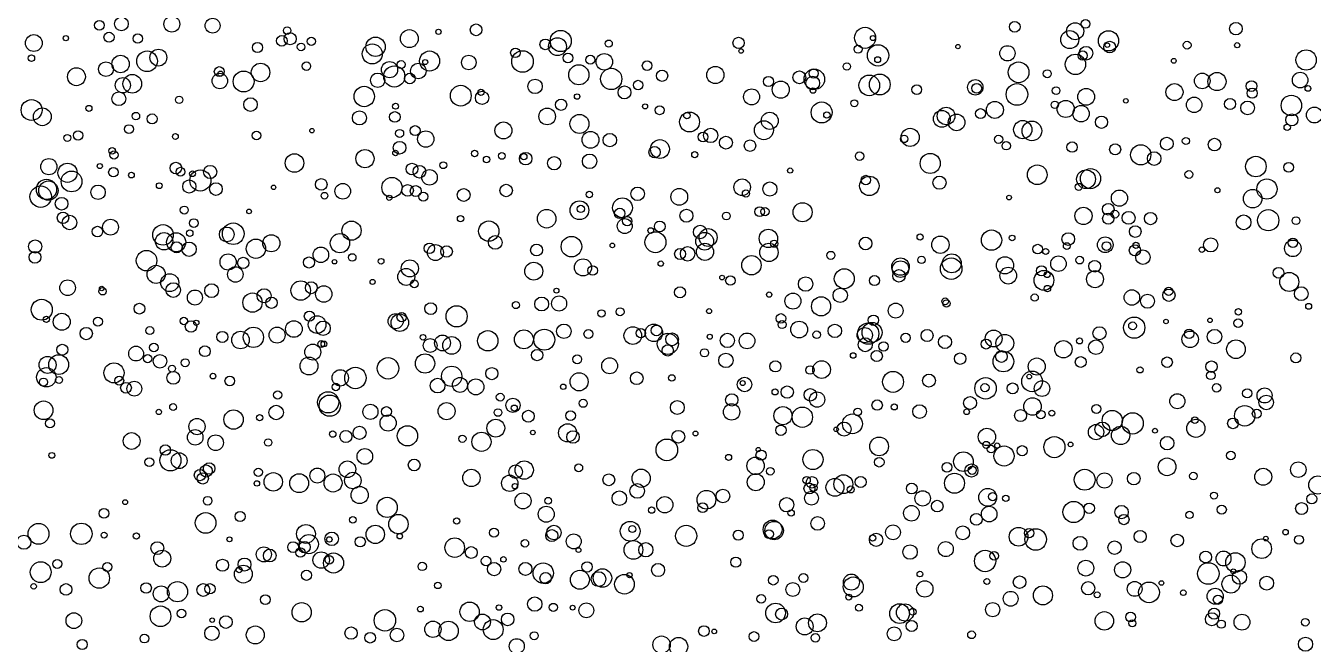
# Model space of a CAD drawing. Extents: x -296 to 296, y -196 to 196.
# Drawn here: x 146.2 to 235.3, y -148.6 to -105.8 of the extents above; entities that cross this region are included whole.
import ezdxf

# ---------------------------------------------------------------- set-up
doc = ezdxf.new("R2010")
doc.units = 0

msp = doc.modelspace()

# ---------------------------------------------------------------- linework, layer by layer
at = {"layer": 'VIA'}
for centre, radius in [((151.262, -105.8095), 0.3334), ((152.7815, -105.7123), 0.4749), ((156.2697, -105.7273), 0.5495), ((159.0929, -105.8392), 0.5149), ((164.2514, -106.1781), 0.2565), ((177.325, -106.1265), 0.4051), ((204.2423, -106.6781), 0.7265), ((214.5967, -105.9171), 0.3713), ((218.7809, -106.2212), 0.5917), ((219.4942, -105.7185), 0.2978), ((229.9004, -106.0456), 0.4335), ((146.7242, -107.0383), 0.5808), ((148.9418, -106.7001), 0.1822), ((151.927, -106.6371), 0.3494), ((153.9176, -106.7317), 0.3221), ((163.8805, -106.8885), 0.3677), ((164.4618, -106.7419), 0.4166), ((165.93, -106.9208), 0.2831), ((170.3683, -107.2985), 0.6706), ((172.7069, -106.7305), 0.6181), ((174.7221, -106.2623), 0.1818), ((182.1141, -107.1307), 0.3696), ((182.9565, -107.2867), 0.6163), ((183.1821, -106.8991), 0.7332), ((186.5088, -107.0739), 0.2433), ((195.4883, -107.027), 0.388), ((204.7828, -106.6965), 0.1743), ((218.407, -106.802), 0.6248), ((221.0887, -106.8813), 0.6988), ((154.5598, -108.2967), 0.7134), ((155.3436, -108.0452), 0.5826), ((162.2002, -107.3503), 0.3535), ((165.2132, -107.309), 0.2617), ((170.1394, -107.7914), 0.693), ((174.1114, -108.2815), 0.6937), ((180.0455, -107.7153), 0.3274), ((180.5396, -108.3141), 0.7447), ((183.6799, -108.0671), 0.3378), ((186.1991, -108.3364), 0.5727), ((195.6631, -107.5902), 0.1567), ((203.7624, -107.4619), 0.2771), ((205.1374, -107.8921), 0.7385), ((210.667, -107.2858), 0.1516), ((214.0915, -107.7484), 0.5285), ((219.2985, -107.9015), 0.3216), ((219.5313, -107.7429), 0.4691), ((221.1678, -107.3164), 0.4042), ((221.0009, -107.187), 0.158), ((226.5259, -107.1859), 0.2706), ((229.9932, -107.1885), 0.1801), ((234.7604, -108.2103), 0.7051), ((146.5566, -108.0834), 0.2215), ((151.7162, -108.8469), 0.5096), ((152.7241, -108.4879), 0.6014), ((159.557, -109.0153), 0.345), ((162.4103, -109.0735), 0.6377), ((165.585, -108.6374), 0.2931), ((171.3375, -108.8782), 0.561), ((171.6647, -109.3476), 0.7321), ((172.1388, -108.5246), 0.28), ((173.3281, -108.9727), 0.5337), ((173.8029, -108.3545), 0.1735), ((176.8209, -108.3825), 0.5087), ((184.4341, -109.2335), 0.6957), ((185.2281, -108.1962), 0.3121), ((189.1599, -108.6013), 0.3316), ((193.8817, -109.2489), 0.5937), ((202.9848, -108.6621), 0.2534), ((205.114, -108.1899), 0.2046), ((214.8625, -109.0627), 0.7163), ((218.7954, -108.5132), 0.7035), ((225.6024, -108.2692), 0.1658), ((149.6709, -109.3688), 0.6186), ((152.8851, -109.9572), 0.5248), ((153.5361, -109.857), 0.6449), ((159.594, -109.6604), 0.5376), ((159.6382, -109.1552), 0.182), ((161.2376, -109.6977), 0.7206), ((170.5173, -109.6139), 0.4979), ((172.7426, -109.4896), 0.3671), ((181.4047, -110.0365), 0.5015), ((186.6751, -109.5221), 0.7377), ((190.1991, -109.3028), 0.3864), ((197.5558, -109.7007), 0.348), ((199.6936, -109.4124), 0.4415), ((200.729, -109.5447), 0.7091), ((200.6211, -109.8078), 0.4776), ((200.6845, -109.1404), 0.3208), ((204.5322, -109.9656), 0.7146), ((205.2602, -109.9059), 0.7191), ((211.8685, -110.1012), 0.531), ((216.8458, -109.1631), 0.2759), ((227.5745, -109.6553), 0.5383), ((228.5912, -109.7), 0.627), ((234.3471, -109.6005), 0.5382), ((152.6072, -110.886), 0.4758), ((169.5856, -110.7331), 0.7054), ((176.2657, -110.6797), 0.72), ((177.7349, -110.8285), 0.4611), ((177.6612, -110.4478), 0.22), ((187.5932, -110.4534), 0.4464), ((188.5346, -109.9427), 0.3277), ((196.391, -110.7588), 0.5534), ((198.4071, -110.2605), 0.5916), ((200.6336, -110.326), 0.1898), ((207.8195, -110.2602), 0.3353), ((211.9661, -110.1691), 0.3432), ((214.7512, -110.5906), 0.7483), ((217.4577, -110.3271), 0.268), ((219.5376, -110.7605), 0.5826), ((225.6494, -110.4322), 0.591), ((230.9808, -110.0152), 0.3736), ((231.0298, -110.5039), 0.3517), ((234.8846, -110.1789), 0.1973), ((146.5666, -111.6702), 0.7223), ((150.5358, -111.561), 0.2102), ((156.7769, -110.9669), 0.2524), ((161.7151, -111.293), 0.4693), ((171.7506, -111.4059), 0.2095), ((183.2094, -111.3084), 0.3906), ((184.3164, -110.7372), 0.189), ((189.0158, -111.4176), 0.1743), ((201.2348, -111.8361), 0.7254), ((203.5041, -111.2067), 0.239), ((213.2228, -111.6634), 0.5887), ((217.3704, -111.3073), 0.2537), ((218.1234, -111.5943), 0.5932), ((219.1883, -111.9229), 0.5681), ((222.2844, -111.0367), 0.1555), ((227.0105, -111.314), 0.5353), ((229.4971, -111.2575), 0.3849), ((230.7062, -111.5283), 0.4746), ((233.7375, -111.3547), 0.7071), ((147.314, -112.1378), 0.615), ((153.7874, -112.0898), 0.2568), ((154.9062, -112.2868), 0.3475), ((169.2548, -112.2181), 0.4872), ((171.699, -112.1518), 0.3693), ((182.2446, -112.1169), 0.5755), ((184.4785, -112.6312), 0.6589), ((190.0256, -111.6879), 0.3044), ((192.0938, -112.4976), 0.6881), ((191.9152, -112.0548), 0.2216), ((197.6426, -112.4186), 0.5892), ((201.5996, -112.011), 0.2195), ((209.5512, -112.2807), 0.5819), ((209.8492, -112.084), 0.6109), ((210.5761, -112.5242), 0.5756), ((212.2323, -111.9204), 0.3467), ((220.6011, -112.5134), 0.4246), ((233.7706, -112.3551), 0.4192), ((235.3332, -112.0176), 0.5479), ((149.7874, -113.4272), 0.3286), ((153.3037, -112.994), 0.3095), ((162.1261, -113.4262), 0.2968), ((165.9667, -113.0979), 0.1534), ((172.034, -113.2899), 0.2802), ((173.1079, -113.0976), 0.3453), ((173.8447, -113.6765), 0.564), ((179.2173, -113.0795), 0.5848), ((193.5602, -113.4263), 0.495), ((197.238, -113.0681), 0.6579), ((207.3613, -113.5649), 0.6283), ((215.1529, -113.0247), 0.6311), ((215.7837, -113.1169), 0.678), ((233.4487, -112.8645), 0.2191), ((149.0414, -113.6041), 0.2371), ((156.5203, -113.5072), 0.2019), ((172.032, -114.2746), 0.438), ((185.2419, -113.7315), 0.579), ((186.5798, -113.7516), 0.4653), ((190.0494, -114.3686), 0.6504), ((193.0301, -113.5316), 0.3385), ((194.6127, -113.9263), 0.4472), ((196.2794, -114.1357), 0.3989), ((206.9452, -113.6662), 0.2593), ((213.4802, -113.7006), 0.2847), ((214.0077, -114.1403), 0.2898), ((218.5615, -114.2339), 0.3593), ((221.5469, -114.3908), 0.3811), ((225.1189, -114.0007), 0.4441), ((226.4419, -113.8127), 0.2493), ((228.4206, -114.0637), 0.4365), ((152.1396, -114.4917), 0.2241), ((152.2731, -114.7801), 0.2824), ((164.7583, -115.3357), 0.641), ((169.6376, -115.0344), 0.6258), ((171.743, -114.6401), 0.1885), ((177.2243, -114.6744), 0.2221), ((178.0515, -115.0922), 0.2225), ((179.1058, -114.8423), 0.2342), ((180.7588, -115.0335), 0.434), ((180.628, -114.8897), 0.2165), ((182.7283, -115.3505), 0.459), ((185.1817, -115.2182), 0.5033), ((189.6725, -114.5849), 0.3881), ((192.4582, -114.7564), 0.2131), ((203.8608, -114.8657), 0.2923), ((208.751, -115.3627), 0.6949), ((223.3152, -114.7676), 0.6975), ((224.247, -115.0276), 0.4688), ((231.2857, -115.5797), 0.7108), ((147.7625, -115.5907), 0.5616), ((149.0595, -116.0105), 0.6642), ((151.2882, -115.5461), 0.1767), ((152.229, -115.9749), 0.3274), ((156.5527, -115.682), 0.4008), ((156.8723, -115.9375), 0.304), ((158.249, -116.5425), 0.7318), ((158.9222, -115.9548), 0.4567), ((172.8905, -115.753), 0.4015), ((173.4045, -115.9396), 0.4373), ((174.1044, -116.3281), 0.5356), ((175.0561, -115.4862), 0.236), ((199.0527, -115.8579), 0.1798), ((216.1526, -116.1498), 0.6821), ((219.5321, -116.4581), 0.6507), ((219.8396, -116.4152), 0.6964), ((233.5482, -115.6307), 0.3377), ((147.6, -117.1598), 0.7013), ((147.7327, -117.2434), 0.6678), ((149.3329, -116.6115), 0.7195), ((153.476, -116.171), 0.1948), ((155.4042, -116.903), 0.1989), ((157.4815, -116.9568), 0.4553), ((157.701, -116.0753), 0.1988), ((159.327, -117.1393), 0.4388), ((166.6135, -116.8162), 0.4026), ((171.5052, -117.0331), 0.6995), ((195.7347, -117.0113), 0.5734), ((197.6533, -117.1347), 0.4887), ((204.5378, -116.9162), 0.6726), ((204.294, -116.5115), 0.3246), ((209.386, -116.6987), 0.4556), ((226.648, -116.1261), 0.2704), ((232.0492, -117.1347), 0.7028), ((147.2001, -117.6589), 0.7424), ((151.168, -117.3599), 0.5011), ((163.3108, -117.0182), 0.153), ((166.8315, -117.5939), 0.2304), ((168.1012, -117.2876), 0.5398), ((171.3196, -117.7406), 0.1812), ((172.5885, -117.2294), 0.3987), ((173.1495, -117.2753), 0.3744), ((173.6716, -117.6607), 0.3153), ((176.4661, -117.5463), 0.4478), ((179.409, -117.2387), 0.4302), ((185.1606, -117.5095), 0.2237), ((188.5011, -117.4678), 0.4682), ((191.3853, -117.6771), 0.5799), ((195.999, -117.4435), 0.2492), ((214.2029, -117.7243), 0.1612), ((219.0245, -116.9853), 0.2429), ((221.8413, -117.7627), 0.559), ((228.622, -117.2171), 0.1745), ((231.0603, -117.8012), 0.6446), ((148.6444, -118.1506), 0.4378), ((157.132, -118.5891), 0.2756), ((184.4789, -118.603), 0.6459), ((184.5742, -118.5113), 0.2545), ((187.4531, -118.4314), 0.6846), ((187.2631, -118.8196), 0.3591), ((196.9498, -118.7006), 0.3433), ((197.3202, -118.6949), 0.2843), ((199.9176, -118.7397), 0.6607), ((219.354, -118.9937), 0.5963), ((221.0699, -118.5324), 0.402), ((148.7424, -119.128), 0.394), ((149.1951, -119.452), 0.5009), ((152.0332, -119.772), 0.5473), ((157.7947, -119.4919), 0.3054), ((161.6146, -118.6814), 0.1621), ((168.7075, -120.0114), 0.6638), ((176.2516, -119.1868), 0.2207), ((178.2043, -120.0457), 0.7051), ((182.2109, -119.1872), 0.644), ((187.6134, -119.696), 0.5162), ((187.7805, -119.3556), 0.3277), ((190.0333, -119.7227), 0.3726), ((191.8789, -118.9805), 0.4493), ((194.641, -118.9951), 0.2684), ((221.064, -119.1828), 0.3899), ((221.5222, -118.8714), 0.2717), ((222.4754, -119.1288), 0.4453), ((223.9976, -119.1761), 0.4275), ((230.433, -119.4377), 0.5091), ((232.1391, -119.2925), 0.7328), ((234.0604, -119.3256), 0.2715), ((151.1266, -120.0785), 0.3657), ((155.662, -120.3043), 0.7108), ((155.7338, -120.7452), 0.603), ((156.5718, -120.8169), 0.6599), ((157.5096, -120.1916), 0.2258), ((160.0772, -120.2751), 0.5123), ((160.5202, -120.2255), 0.7479), ((167.9046, -120.8799), 0.6679), ((189.7361, -120.8137), 0.7249), ((189.4123, -120.0041), 0.1971), ((192.8266, -120.1081), 0.4654), ((193.1414, -120.749), 0.6137), ((193.3774, -120.485), 0.6218), ((197.5476, -120.5509), 0.6356), ((208.0453, -120.4519), 0.2102), ((212.994, -120.6668), 0.7009), ((218.3006, -120.5926), 0.4378), ((222.9374, -120.0763), 0.4037), ((146.8156, -121.1094), 0.4591), ((156.6108, -121.1669), 0.384), ((157.4683, -121.2961), 0.4943), ((162.0901, -121.2614), 0.6686), ((163.1555, -120.8853), 0.5914), ((166.584, -121.6822), 0.5382), ((174.0949, -121.2366), 0.3618), ((174.5131, -121.5299), 0.5517), ((175.2845, -121.4498), 0.3981), ((178.65, -120.8303), 0.4709), ((181.5102, -121.3524), 0.4115), ((183.9239, -121.12), 0.7118), ((186.7531, -121.0363), 0.1612), ((191.9612, -121.614), 0.5008), ((193.1614, -121.4811), 0.5936), ((197.5889, -121.5153), 0.6353), ((197.9492, -120.9162), 0.2503), ((204.2721, -120.9018), 0.4386), ((209.4527, -120.9881), 0.6024), ((214.4155, -120.5166), 0.1929), ((216.1859, -121.288), 0.3303), ((218.1999, -121.0848), 0.2369), ((220.8585, -120.9921), 0.5423), ((220.9483, -121.081), 0.3041), ((222.9115, -121.3738), 0.3904), ((222.986, -121.0348), 0.2166), ((227.5479, -121.3273), 0.191), ((228.1562, -120.9975), 0.4891), ((233.8375, -121.237), 0.5741), ((233.8423, -120.8517), 0.3291), ((146.7997, -121.856), 0.4104), ((154.5246, -122.0886), 0.7094), ((160.1677, -122.1829), 0.5621), ((161.2123, -122.2491), 0.3918), ((165.763, -122.2131), 0.3832), ((167.5302, -122.1653), 0.1531), ((168.757, -121.8643), 0.2579), ((170.7493, -122.1335), 0.197), ((172.742, -122.6226), 0.5906), ((184.7268, -122.5553), 0.5932), ((191.4412, -121.6231), 0.3808), ((196.3795, -122.4039), 0.6697), ((201.8758, -121.7217), 0.2775), ((206.6933, -122.4975), 0.6029), ((208.1528, -122.0378), 0.2551), ((210.1988, -122.6453), 0.7447), ((210.2387, -122.2755), 0.6539), ((213.9226, -122.4114), 0.5902), ((216.7432, -121.4542), 0.208), ((217.6212, -122.3005), 0.5355), ((219.0957, -122.0489), 0.2688), ((223.4663, -121.8502), 0.4993), ((155.1859, -123.0366), 0.6274), ((160.6681, -123.0408), 0.5354), ((172.4889, -123.2085), 0.5872), ((181.3154, -122.8157), 0.6203), ((185.3895, -122.7685), 0.3336), ((190.1033, -122.2927), 0.1839), ((202.8012, -123.3368), 0.6888), ((206.695, -122.6722), 0.5692), ((206.588, -123.1401), 0.4296), ((214.1498, -123.123), 0.5802), ((216.6174, -123.4486), 0.6857), ((216.4527, -122.7893), 0.3536), ((216.843, -123.061), 0.2026), ((220.1513, -123.368), 0.5883), ((220.1291, -122.4762), 0.4048), ((232.8525, -122.9276), 0.3751), ((233.5947, -123.5607), 0.6581), ((149.0627, -123.9609), 0.5427), ((156.1293, -123.6099), 0.619), ((156.3699, -124.12), 0.5063), ((159.0242, -124.1628), 0.4765), ((165.1902, -124.1577), 0.6727), ((165.9225, -123.9626), 0.4123), ((166.7848, -124.396), 0.567), ((170.1641, -123.5599), 0.1743), ((173.0506, -123.694), 0.2721), ((194.3454, -123.2542), 0.1619), ((194.9228, -123.4629), 0.3302), ((200.127, -123.7063), 0.4999), ((204.8904, -123.4692), 0.3482), ((216.8561, -124.0189), 0.224), ((151.483, -124.2074), 0.2537), ((151.4178, -124.0105), 0.1549), ((157.8703, -124.6398), 0.521), ((161.8538, -124.9886), 0.67), ((162.6587, -124.5146), 0.4869), ((163.1707, -124.9962), 0.3912), ((181.8646, -125.0867), 0.4785), ((183.0689, -125.0533), 0.5239), ((182.8829, -124.1617), 0.1722), ((191.4372, -124.2821), 0.3858), ((197.6053, -124.4367), 0.1855), ((199.2504, -124.8837), 0.5522), ((201.1971, -125.2485), 0.6632), ((202.5236, -124.4854), 0.4944), ((209.7873, -124.8998), 0.2335), ((215.9753, -124.6421), 0.2518), ((222.7037, -124.6377), 0.5353), ((223.7851, -124.8943), 0.4856), ((225.2647, -124.4771), 0.4285), ((225.2443, -124.2147), 0.2832), ((234.424, -124.3731), 0.4795), ((147.2713, -125.4809), 0.7257), ((154.0303, -125.4077), 0.3737), ((165.7903, -125.9328), 0.3512), ((174.1867, -125.403), 0.4087), ((175.9787, -125.9368), 0.7311), ((180.0823, -125.1614), 0.245), ((186.0025, -125.7363), 0.2509), ((187.2876, -125.623), 0.2786), ((193.4476, -125.5786), 0.1732), ((206.357, -125.5423), 0.5165), ((209.8752, -125.0489), 0.2464), ((230.0705, -125.629), 0.2229), ((234.938, -125.2492), 0.2047), ((147.5925, -126.1459), 0.2127), ((148.6552, -126.3148), 0.5841), ((151.1546, -126.3067), 0.311), ((157.1011, -126.2587), 0.2569), ((157.6017, -126.6468), 0.3955), ((157.9659, -126.3821), 0.1804), ((164.7164, -126.8147), 0.5755), ((166.3277, -126.5112), 0.6103), ((166.7399, -126.7653), 0.4988), ((171.7603, -126.2767), 0.5204), ((172.049, -126.381), 0.6046), ((172.1747, -126.0007), 0.3231), ((183.4011, -126.9713), 0.5007), ((189.6277, -127.0787), 0.6059), ((198.4158, -126.0859), 0.3347), ((198.4953, -126.5059), 0.2773), ((199.6807, -126.8546), 0.5785), ((202.1485, -126.9453), 0.4665), ((204.4565, -127.1357), 0.7389), ((204.7225, -127.053), 0.6917), ((204.8198, -126.2114), 0.36), ((222.867, -126.7214), 0.7344), ((222.7499, -126.5959), 0.2687), ((225.066, -126.2956), 0.1568), ((228.1086, -126.2156), 0.1551), ((230.0536, -126.4057), 0.2997), ((150.353, -127.1301), 0.4268), ((154.7524, -126.9229), 0.2728), ((159.7653, -127.3647), 0.3879), ((161.026, -127.5792), 0.6072), ((161.9147, -127.3897), 0.7018), ((163.557, -127.2374), 0.5557), ((173.6554, -127.3875), 0.1912), ((175.0031, -127.7811), 0.5488), ((175.6316, -127.9485), 0.6095), ((178.1334, -127.6303), 0.7053), ((180.6355, -127.5319), 0.6557), ((182.0446, -127.5532), 0.7249), ((185.097, -127.1572), 0.3051), ((188.1692, -127.2734), 0.6107), ((188.7226, -127.1053), 0.3186), ((189.8107, -126.9162), 0.3728), ((190.5938, -127.8392), 0.7289), ((190.8882, -127.5281), 0.4425), ((193.4925, -127.3471), 0.1776), ((194.7163, -127.6061), 0.4937), ((196.0751, -127.6386), 0.545), ((200.8943, -127.2098), 0.258), ((204.2183, -127.24), 0.5272), ((207.0464, -127.4213), 0.3196), ((208.5323, -127.2632), 0.4186), ((209.7714, -127.7152), 0.4529), ((213.1393, -127.4752), 0.5839), ((213.9123, -127.8047), 0.6139), ((220.4628, -127.1076), 0.4508), ((226.7366, -127.529), 0.5678), ((226.6629, -127.1483), 0.3267), ((228.4227, -127.3413), 0.5008), ((148.6951, -128.2489), 0.3788), ((153.7989, -128.5146), 0.5128), ((155.0221, -128.099), 0.3022), ((158.56, -128.3528), 0.3748), ((166.0268, -128.4123), 0.5541), ((166.6138, -127.8502), 0.2325), ((166.799, -127.8474), 0.2029), ((174.1504, -127.9561), 0.4829), ((181.549, -128.6137), 0.392), ((190.5866, -128.2998), 0.3877), ((193.1306, -128.4612), 0.2856), ((204.2549, -127.9001), 0.4825), ((205.5184, -128.0243), 0.3252), ((212.615, -127.8546), 0.3461), ((217.9651, -128.2149), 0.5969), ((219.0794, -127.6379), 0.2084), ((220.2122, -128.073), 0.5056), ((229.9051, -128.213), 0.6459), ((147.6731, -129.2943), 0.5872), ((148.4426, -129.2744), 0.6846), ((152.2695, -129.8524), 0.696), ((154.5997, -128.8657), 0.2839), ((155.4485, -129.0459), 0.4693), ((157.1969, -129.1454), 0.2777), ((165.7621, -129.3744), 0.6198), ((171.2323, -129.535), 0.7422), ((173.7916, -129.1997), 0.669), ((184.3236, -128.9116), 0.3059), ((186.5667, -129.3598), 0.5515), ((194.6096, -128.9836), 0.498), ((198.0355, -129.401), 0.3866), ((201.2326, -129.6218), 0.6082), ((203.4201, -128.6477), 0.193), ((205.0495, -128.6818), 0.3869), ((210.818, -128.8656), 0.3929), ((213.8094, -129.0617), 0.7162), ((213.6777, -128.7131), 0.4069), ((216.1196, -129.4118), 0.5922), ((219.1624, -129.0968), 0.373), ((225.1427, -129.1096), 0.3615), ((228.2161, -129.4156), 0.3961), ((234.0517, -128.8116), 0.3432), ((147.5895, -130.1541), 0.6709), ((156.3742, -130.1912), 0.4458), ((156.2871, -129.5573), 0.2354), ((159.119, -130.0729), 0.1977), ((167.9297, -130.1918), 0.5647), ((168.9762, -130.1978), 0.7433), ((175.6366, -130.0868), 0.7046), ((178.412, -129.8997), 0.421), ((184.4536, -130.4647), 0.6277), ((188.441, -130.2233), 0.4398), ((190.8696, -130.1989), 0.2211), ((200.4343, -129.6502), 0.2953), ((206.176, -130.4719), 0.7241), ((208.6635, -130.3854), 0.4482), ((215.796, -130.4361), 0.7151), ((215.5996, -130.1105), 0.1616), ((223.268, -129.6404), 0.2146), ((228.1687, -130.0261), 0.2911), ((147.3941, -130.4881), 0.2811), ((148.4666, -130.3409), 0.2345), ((152.6304, -130.3826), 0.3096), ((153.099, -130.8846), 0.372), ((153.681, -130.9428), 0.5128), ((160.2834, -130.4092), 0.3338), ((167.6182, -130.8248), 0.2558), ((174.6628, -130.7265), 0.5099), ((176.2092, -130.6809), 0.518), ((177.3085, -130.8203), 0.5553), ((183.3535, -130.8101), 0.1879), ((195.9035, -130.6531), 0.5013), ((195.7713, -130.5545), 0.1721), ((198.8564, -131.1739), 0.4271), ((200.4524, -131.367), 0.4331), ((212.577, -130.9226), 0.7433), ((212.536, -130.8677), 0.2876), ((214.4495, -130.9218), 0.376), ((216.4854, -130.9358), 0.5395), ((228.5623, -130.8821), 0.2901), ((230.6864, -131.2651), 0.3211), ((231.8851, -131.4122), 0.5196), ((147.3978, -132.4365), 0.6472), ((163.5927, -131.3757), 0.2834), ((167.087, -131.8847), 0.7315), ((167.2009, -132.1156), 0.7364), ((178.9954, -131.527), 0.2695), ((179.8749, -132.0932), 0.4914), ((184.735, -131.9542), 0.2774), ((191.2479, -132.2412), 0.4806), ((195.0161, -131.722), 0.4251), ((198.0093, -131.1683), 0.208), ((200.9193, -131.6943), 0.5292), ((205.0797, -132.0762), 0.361), ((211.5062, -131.9341), 0.4457), ((215.8277, -132.1712), 0.6048), ((225.8494, -131.8111), 0.5211), ((231.9984, -131.893), 0.5047), ((155.3756, -132.5531), 0.1842), ((156.3616, -132.2117), 0.2365), ((160.5426, -133.0758), 0.6681), ((162.3478, -132.9534), 0.2157), ((163.4911, -132.5876), 0.4974), ((170.0143, -132.5435), 0.5198), ((171.1255, -132.5266), 0.3427), ((175.2843, -132.4989), 0.5908), ((178.8414, -132.5904), 0.2621), ((179.9688, -132.2816), 0.2057), ((180.941, -132.8464), 0.4128), ((183.8613, -132.8064), 0.3358), ((195.0046, -132.5529), 0.5662), ((198.5566, -132.8099), 0.6279), ((199.899, -132.9144), 0.704), ((203.3665, -133.3717), 0.6855), ((203.7337, -132.5469), 0.259), ((206.2647, -132.2051), 0.2076), ((208.0135, -132.5243), 0.4706), ((211.2668, -132.5383), 0.1942), ((214.9967, -132.7984), 0.4132), ((216.4012, -132.7352), 0.2927), ((217.1663, -132.631), 0.2003), ((220.251, -132.3409), 0.3113), ((221.3439, -133.1457), 0.6993), ((222.7547, -133.3417), 0.7348), ((230.5103, -132.816), 0.7089), ((231.3479, -132.6678), 0.3112), ((147.8397, -133.3416), 0.315), ((158.0143, -133.5622), 0.5604), ((169.2643, -134.0002), 0.4545), ((171.2363, -133.3175), 0.5589), ((172.5759, -134.2019), 0.7009), ((178.687, -133.6688), 0.6175), ((183.6608, -133.9955), 0.6258), ((198.4186, -133.8164), 0.3586), ((202.2368, -133.7558), 0.1557), ((202.7855, -133.7381), 0.4912), ((220.2226, -133.9485), 0.5292), ((220.6557, -133.7602), 0.5108), ((221.9244, -134.1736), 0.6351), ((227.13, -133.6822), 0.6271), ((227.0619, -133.1209), 0.2329), ((229.6966, -133.341), 0.3671), ((153.4908, -134.5593), 0.5795), ((157.8916, -134.307), 0.5373), ((159.3041, -134.6776), 0.5391), ((162.9356, -134.665), 0.2541), ((167.4036, -134.0795), 0.2248), ((168.3167, -134.2519), 0.4172), ((176.3788, -134.403), 0.2518), ((177.6965, -134.6154), 0.6649), ((181.255, -133.9721), 0.1586), ((184.0292, -134.285), 0.4352), ((190.5235, -135.1739), 0.7489), ((191.3205, -134.2662), 0.4433), ((192.5094, -134.0397), 0.1705), ((205.212, -134.9334), 0.6477), ((212.6725, -134.2791), 0.5988), ((217.3427, -134.983), 0.7314), ((224.3053, -133.8503), 0.1674), ((225.1473, -134.711), 0.4662), ((147.9706, -135.5543), 0.2006), ((156.1763, -135.8975), 0.7302), ((155.8209, -135.1867), 0.3635), ((156.7807, -135.923), 0.5478), ((169.6269, -135.6296), 0.5411), ((197.0482, -135.5394), 0.355), ((196.8536, -135.1536), 0.1504), ((200.6343, -135.8422), 0.6965), ((211.0461, -135.9886), 0.6791), ((212.627, -134.8294), 0.2428), ((212.9598, -135.1182), 0.2607), ((213.8563, -135.5974), 0.6951), ((213.3874, -134.8756), 0.178), ((215.1064, -135.2335), 0.3511), ((218.459, -134.8005), 0.1639), ((229.5497, -135.5579), 0.297), ((154.7129, -136.0229), 0.308), ((158.6455, -136.6328), 0.4193), ((158.8573, -136.4618), 0.4017), ((168.4175, -136.5182), 0.5756), ((173.0404, -136.2185), 0.4069), ((180.0604, -136.6829), 0.4701), ((180.6549, -136.5697), 0.6336), ((184.4261, -136.4149), 0.2736), ((194.8006, -135.6964), 0.209), ((196.6622, -136.2766), 0.6026), ((205.2209, -136.0267), 0.3339), ((209.9091, -136.3786), 0.3361), ((211.5968, -136.6004), 0.4529), ((211.6543, -136.5833), 0.2839), ((225.1395, -136.3461), 0.6119), ((234.2183, -136.5419), 0.5352), ((158.2165, -136.9205), 0.3903), ((158.4089, -137.1467), 0.3913), ((162.2596, -136.7222), 0.2845), ((163.2929, -137.3845), 0.6378), ((165.0841, -137.4786), 0.6509), ((166.3394, -136.9492), 0.5166), ((167.427, -137.4648), 0.6229), ((168.7992, -137.2957), 0.5716), ((176.9998, -137.115), 0.6022), ((179.6512, -137.4829), 0.5664), ((186.5079, -137.2428), 0.4092), ((188.7468, -137.1369), 0.6303), ((196.677, -137.4092), 0.5903), ((197.6829, -136.6556), 0.2612), ((200.1987, -137.2651), 0.2528), ((200.5713, -137.4191), 0.3974), ((202.1553, -137.7686), 0.6178), ((202.7389, -137.5468), 0.6529), ((203.9396, -137.3989), 0.3829), ((210.4303, -137.4837), 0.692), ((219.4373, -137.2386), 0.7231), ((220.8099, -137.2893), 0.5264), ((222.8358, -137.1647), 0.436), ((226.9637, -136.9859), 0.265), ((231.7894, -137.036), 0.5886), ((235.5738, -137.6042), 0.6326), ((162.1574, -137.4944), 0.1892), ((169.2666, -138.2976), 0.5943), ((180.0151, -137.6879), 0.186), ((187.2374, -138.5172), 0.5041), ((188.4776, -138.0146), 0.5062), ((193.2646, -138.6242), 0.6497), ((194.4047, -138.3638), 0.4707), ((200.3872, -137.8466), 0.3733), ((200.5373, -138.5177), 0.479), ((200.6737, -137.7913), 0.254), ((203.2473, -137.914), 0.2419), ((207.4714, -137.8483), 0.3714), ((208.2263, -138.5299), 0.5319), ((212.7282, -138.4599), 0.6171), ((153.0466, -138.7918), 0.1684), ((158.7528, -138.6884), 0.299), ((171.1696, -139.1525), 0.6981), ((180.5746, -138.7034), 0.5567), ((182.3121, -138.6942), 0.2367), ((190.3847, -138.969), 0.5625), ((193.0056, -139.1708), 0.3449), ((198.8145, -138.9698), 0.4974), ((209.235, -139.0652), 0.4049), ((213.0645, -138.4085), 0.2783), ((213.9795, -138.5207), 0.2196), ((218.6705, -139.4719), 0.7346), ((219.7536, -139.2135), 0.3619), ((228.3815, -138.3354), 0.2378), ((234.4483, -139.2321), 0.4167), ((235.1526, -138.5606), 0.3434), ((151.5772, -139.5675), 0.3342), ((158.6127, -140.2249), 0.7155), ((160.9973, -139.7812), 0.3457), ((168.7934, -140.015), 0.2276), ((171.9526, -140.3104), 0.6716), ((182.1765, -139.6255), 0.5535), ((189.4689, -139.3417), 0.2188), ((199.1244, -139.5413), 0.2186), ((200.9604, -140.2596), 0.4747), ((207.447, -139.5554), 0.5418), ((211.9409, -139.9762), 0.4114), ((212.8279, -139.612), 0.5397), ((221.9881, -139.4779), 0.4652), ((222.1502, -139.9927), 0.3564), ((226.6883, -139.6734), 0.2529), ((228.921, -139.3084), 0.3179), ((147.048, -140.9801), 0.7239), ((150.0099, -140.9799), 0.7398), ((165.5522, -140.989), 0.651), ((170.3501, -141.0176), 0.6336), ((175.982, -140.0938), 0.2139), ((178.5629, -140.9002), 0.3044), ((182.5652, -141.1018), 0.4149), ((182.714, -140.8935), 0.502), ((187.9855, -140.8037), 0.6847), ((188.1397, -140.6498), 0.2361), ((191.8631, -141.1206), 0.7338), ((195.4673, -141.0713), 0.345), ((197.8432, -140.6786), 0.6502), ((197.5912, -140.9995), 0.304), ((197.9476, -140.7557), 0.6384), ((206.1744, -140.8765), 0.5157), ((211.0006, -140.9116), 0.4766), ((214.8655, -141.18), 0.6483), ((215.5923, -140.9306), 0.3237), ((216.0486, -141.3691), 0.7459), ((223.2744, -141.1684), 0.418), ((233.337, -140.8632), 0.19), ((146.0405, -141.559), 0.4867), ((151.5877, -141.0704), 0.2041), ((153.8215, -141.13), 0.2156), ((155.2693, -141.9711), 0.4437), ((160.2578, -141.3615), 0.1716), ((164.6626, -141.8982), 0.3713), ((165.4527, -141.9058), 0.3965), ((165.7511, -141.6941), 0.6627), ((167.3361, -141.3239), 0.4683), ((167.1709, -141.3693), 0.1884), ((169.3088, -141.5356), 0.3539), ((172.0479, -141.1432), 0.187), ((175.8467, -141.9345), 0.6747), ((180.7046, -141.6358), 0.2572), ((184.0835, -141.5044), 0.5166), ((188.2091, -142.0905), 0.6488), ((189.0708, -142.0843), 0.4943), ((204.7596, -141.2707), 0.217), ((205.0049, -141.3954), 0.4593), ((209.8266, -142.0357), 0.5199), ((219.1161, -141.6358), 0.4791), ((221.5062, -141.936), 0.4629), ((225.8433, -141.4416), 0.4336), ((231.6854, -142.0062), 0.6807), ((231.9705, -141.3064), 0.1602), ((234.2677, -141.3882), 0.3041), ((155.61, -142.6937), 0.584), ((162.6392, -142.4024), 0.5199), ((163.0497, -142.4817), 0.4421), ((165.1705, -142.2804), 0.323), ((166.6071, -142.793), 0.568), ((167.4623, -142.9975), 0.6921), ((167.17, -142.7786), 0.2926), ((176.9897, -142.2734), 0.4085), ((178.0179, -142.8663), 0.3349), ((184.4138, -142.1033), 0.1657), ((207.3568, -142.24), 0.5002), ((212.5494, -142.8596), 0.7389), ((213.1727, -142.503), 0.3006), ((227.8086, -142.5837), 0.4128), ((229.0443, -142.6864), 0.5145), ((229.8689, -142.9596), 0.6741), ((147.201, -143.6298), 0.721), ((148.3436, -143.0592), 0.3108), ((151.2537, -144.04), 0.704), ((151.8116, -143.2666), 0.3122), ((159.7822, -143.1541), 0.4187), ((161.2229, -143.7662), 0.6162), ((160.9329, -143.4721), 0.203), ((161.3004, -143.102), 0.4485), ((173.5993, -143.2358), 0.2901), ((178.5705, -143.4179), 0.4577), ((179.2177, -142.7485), 0.1905), ((180.7422, -143.4102), 0.4483), ((181.9723, -143.6934), 0.7031), ((185.0042, -143.2699), 0.3555), ((186.0698, -144.0382), 0.6397), ((189.9174, -143.4841), 0.4548), ((195.3028, -142.9356), 0.3531), ((219.5188, -143.3502), 0.547), ((222.0641, -143.4664), 0.5567), ((227.994, -143.7253), 0.7446), ((229.7216, -143.5774), 0.1706), ((156.6641, -144.9825), 0.6986), ((165.5919, -143.8476), 0.3524), ((174.6837, -144.5465), 0.2252), ((182.1322, -144.0485), 0.3908), ((184.5069, -144.1557), 0.6563), ((185.797, -144.1117), 0.511), ((187.5945, -144.465), 0.6801), ((187.9416, -143.8325), 0.1805), ((197.8911, -144.1908), 0.3287), ((199.975, -144.034), 0.3065), ((203.4232, -144.6536), 0.6893), ((203.2984, -144.3142), 0.5559), ((208.3743, -144.7932), 0.5663), ((208.036, -143.7605), 0.1947), ((212.6694, -144.2741), 0.2067), ((214.9319, -144.3251), 0.4337), ((219.6821, -144.7443), 0.4567), ((222.8989, -144.7878), 0.5143), ((223.8882, -145.0307), 0.7165), ((224.7485, -144.38), 0.1609), ((229.5591, -144.457), 0.6209), ((230.1506, -143.9793), 0.4891), ((232.0315, -144.3972), 0.4814), ((146.715, -144.6092), 0.1875), ((148.951, -144.8284), 0.4025), ((154.4934, -144.7252), 0.365), ((155.5346, -145.1317), 0.5514), ((158.4478, -144.8627), 0.4439), ((158.9131, -144.7804), 0.3562), ((162.7417, -145.533), 0.334), ((197.061, -145.4775), 0.301), ((199.2455, -144.8285), 0.4797), ((203.1167, -145.3561), 0.2075), ((214.3126, -145.4709), 0.5139), ((216.5484, -145.2354), 0.6569), ((220.3017, -145.1977), 0.2098), ((226.2584, -145.0535), 0.1923), ((228.4651, -145.2964), 0.5546), ((155.4866, -146.6818), 0.7159), ((165.2564, -146.4076), 0.6686), ((173.4725, -146.1849), 0.2), ((176.8771, -146.3701), 0.6689), ((178.9082, -146.0799), 0.1881), ((181.3862, -145.8395), 0.4953), ((182.6678, -146.0664), 0.2797), ((184.0058, -146.0865), 0.166), ((184.954, -146.2745), 0.5125), ((198.0489, -146.4552), 0.6809), ((203.82, -146.094), 0.2383), ((206.627, -146.4977), 0.683), ((207.0139, -146.4201), 0.5993), ((213.0718, -146.2234), 0.492), ((228.657, -145.5376), 0.3184), ((149.4966, -146.985), 0.5455), ((156.9378, -146.493), 0.2979), ((159.0669, -146.9453), 0.1559), ((160.0097, -147.079), 0.4382), ((171.0133, -146.9676), 0.7436), ((177.7667, -147.0751), 0.5447), ((178.5122, -147.6029), 0.6884), ((179.5093, -146.9003), 0.4343), ((198.4667, -146.5286), 0.4163), ((200.0637, -147.3813), 0.5861), ((200.9469, -147.1376), 0.6165), ((207.469, -147.3585), 0.3818), ((207.5353, -146.3658), 0.231), ((220.7942, -147.001), 0.6395), ((222.6108, -146.7373), 0.3354), ((222.7327, -147.167), 0.2454), ((228.2379, -146.8885), 0.4501), ((228.3923, -146.4997), 0.3841), ((228.8895, -147.228), 0.2794), ((230.3178, -147.087), 0.5474), ((234.7034, -147.0964), 0.2589), ((159.0457, -147.8574), 0.4976), ((162.0468, -147.9724), 0.6202), ((168.6721, -147.8457), 0.4273), ((170.0007, -148.1668), 0.3688), ((171.8506, -147.9789), 0.47), ((174.3406, -147.5821), 0.5629), ((175.4193, -147.6941), 0.6723), ((181.3469, -148.0282), 0.2741), ((193.0906, -147.7007), 0.3695), ((193.8017, -147.728), 0.1614), ((196.5603, -148.0828), 0.3372), ((200.8012, -148.165), 0.2967), ((206.2562, -147.8977), 0.4836), ((211.6083, -147.9629), 0.2659), ((150.0721, -148.6332), 0.3436), ((154.3708, -148.2285), 0.2994), ((180.1427, -148.7513), 0.5181), ((190.1564, -148.6469), 0.6014), ((191.3341, -148.7817), 0.6348), ((234.7134, -148.6143), 0.4916)]:
    msp.add_circle(centre, radius, dxfattribs=at)

doc.saveas('drawing.dxf')
